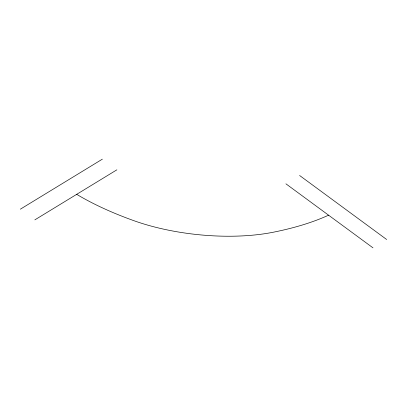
<?xml version="1.0" encoding="UTF-8"?>
<svg xmlns="http://www.w3.org/2000/svg" width="407" height="407" viewBox="0 0 407 407"><rect width="100%" height="100%" fill="white"/><g stroke="black" fill="none" stroke-linecap="round" stroke-linejoin="round"><path stroke-width="0.61" d="M20.35 209.188L102.361 159.162M34.86 219.856L116.865 169.831M299.598 175.483L386.65 239.499M285.928 183.822L372.98 247.838M76.694 194.337A253.012 97.232 6 0 0 133.989 220.721A119.979 46.108 6 0 0 273.199 232.239A253.012 97.232 6 0 0 328.571 215.181"/></g></svg>
